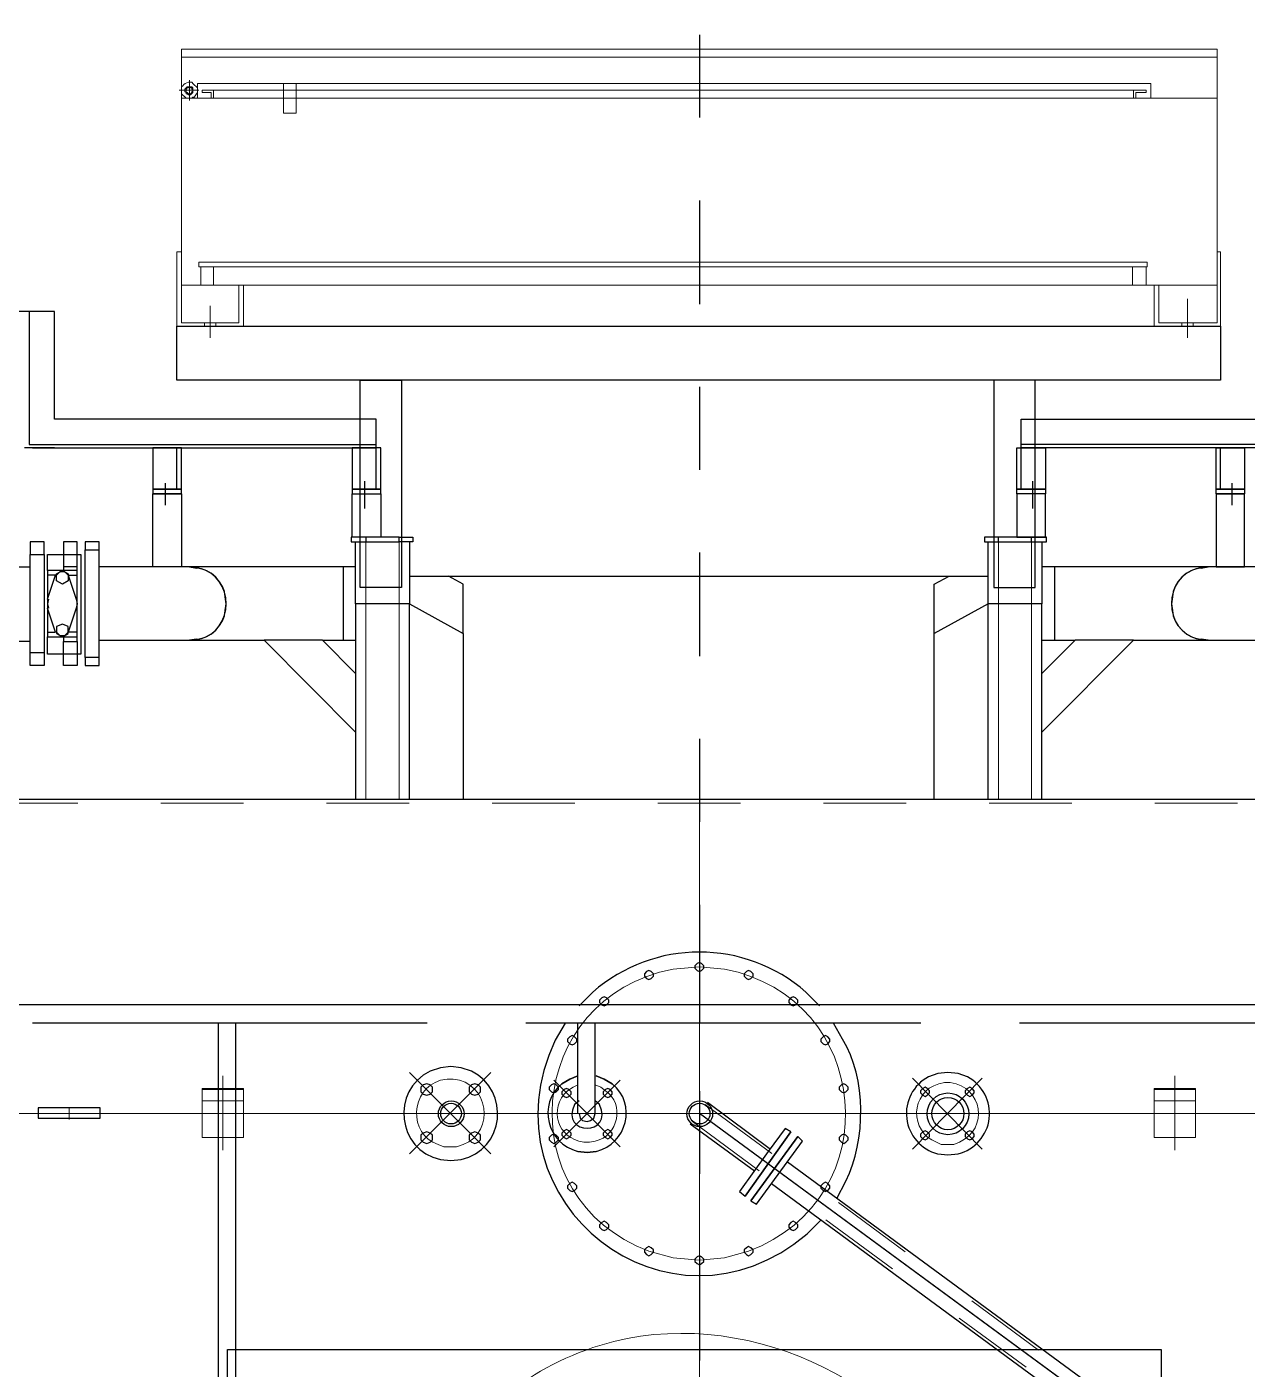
# Model space of a CAD drawing. Header units: metres. Extents: x 528964 to 529320, y 2673702 to 2674119.
# Drawn here: x 529131.604 to 529133.077, y 2673946.979 to 2673948.599 of the extents above; entities that cross this region are included whole.
import ezdxf

# ---------------------------------------------------------------- set-up
doc = ezdxf.new("R2010")
doc.units = ezdxf.units.M
doc.linetypes.add('CENTER', pattern=[2, 1.25, -0.25, 0.25, -0.25])
doc.linetypes.add('PDF_IMPORT', pattern=[1, 0.8, -0.2])
doc.layers.add('300mm Hume Pipe', color=74, linetype='Continuous')
doc.layers.add('IDT', color=7, linetype='Continuous')

# ---------------------------------------------------------------- blocks, each defined once
blk = doc.blocks.new('IDT')
at = {"layer": 'IDT', "color": 8, "linetype": 'CENTER', "ltscale": 0.1}
blk.add_line((15.8275, 7.4232), (15.8275, 16.5476), dxfattribs=at)
at = {"layer": 'IDT', "color": 0, "lineweight": 25}
for p, q in [((15.2701, 9.6603), (15.2701, 14.3091)), ((16.3974, 14.3091), (16.3974, 9.6603)), ((15.7404, 9.4597), (15.2134, 9.847)), ((16.3877, 9.2661), (16.3877, 9.8359)), ((16.4085, 9.2661), (16.4085, 9.8359)), ((15.721, 9.4334), (15.1941, 9.8207)), ((15.2037, 9.8332), (15.8275, 9.3754)), ((16.3974, 9.6603), (15.2701, 9.6603)), ((15.7653, 9.5455), (15.7625, 9.5427)), ((15.7681, 9.5469), (15.7653, 9.5455)), ((15.7708, 9.5455), (15.7681, 9.5469)), ((15.7736, 9.5427), (15.7708, 9.5455)), ((15.8248, 9.5565), (15.822, 9.5538)), ((15.822, 9.5538), (15.822, 9.551)), ((15.822, 9.551), (15.8248, 9.5482)), ((15.8275, 9.5579), (15.8248, 9.5565)), ((15.8248, 9.5482), (15.8275, 9.5469)), ((15.8303, 9.5565), (15.8275, 9.5579)), ((15.8275, 9.5469), (15.8303, 9.5482)), ((15.8331, 9.5538), (15.8303, 9.5565)), ((15.8303, 9.5482), (15.8331, 9.551)), ((15.8331, 9.551), (15.8331, 9.5538)), ((15.8856, 9.5455), (15.8829, 9.5427)), ((15.8884, 9.5469), (15.8856, 9.5455)), ((15.8912, 9.5455), (15.8884, 9.5469)), ((15.8939, 9.5427), (15.8912, 9.5455)), ((15.7625, 9.5427), (15.7625, 9.54)), ((15.7625, 9.54), (15.7653, 9.5372)), ((15.7653, 9.5372), (15.7681, 9.5358)), ((15.7681, 9.5358), (15.7708, 9.5372)), ((15.7708, 9.5372), (15.7736, 9.54)), ((15.7736, 9.54), (15.7736, 9.5427)), ((15.8829, 9.5427), (15.8829, 9.54)), ((15.8829, 9.54), (15.8856, 9.5372)), ((15.8856, 9.5372), (15.8884, 9.5358)), ((15.8884, 9.5358), (15.8912, 9.5372)), ((15.8912, 9.5372), (15.8939, 9.54)), ((15.8939, 9.54), (15.8939, 9.5427)), ((15.6975, 9.5206), (15.6809, 9.504)), ((15.7113, 9.5151), (15.7086, 9.5123)), ((15.7086, 9.5123), (15.7086, 9.5095)), ((15.7141, 9.5164), (15.7113, 9.5151)), ((15.7169, 9.5151), (15.7141, 9.5164)), ((15.7196, 9.5123), (15.7169, 9.5151)), ((15.7196, 9.5095), (15.7196, 9.5123)), ((15.9396, 9.5151), (15.9368, 9.5123)), ((15.9368, 9.5123), (15.9368, 9.5095)), ((15.9423, 9.5164), (15.9396, 9.5151)), ((15.9451, 9.5151), (15.9423, 9.5164)), ((15.9479, 9.5123), (15.9451, 9.5151)), ((15.9479, 9.5095), (15.9479, 9.5123)), ((15.7086, 9.5095), (15.7113, 9.5068)), ((15.7113, 9.5068), (15.7141, 9.5054)), ((15.7141, 9.5054), (15.7169, 9.5068)), ((15.7169, 9.5068), (15.7196, 9.5095)), ((15.9368, 9.5095), (15.9396, 9.5068)), ((15.9396, 9.5068), (15.9423, 9.5054)), ((15.9423, 9.5054), (15.9451, 9.5068)), ((15.9451, 9.5068), (15.9479, 9.5095)), ((15.7584, 9.4846), (15.703, 9.4086)), ((15.7086, 9.403), (15.7653, 9.4805)), ((15.7653, 9.4805), (15.7086, 9.403)), ((15.7653, 9.4805), (15.7584, 9.4846)), ((15.6616, 9.4777), (15.6505, 9.457)), ((15.6726, 9.468), (15.6699, 9.4653)), ((15.6699, 9.4653), (15.6699, 9.4625)), ((15.6699, 9.4625), (15.6726, 9.4597)), ((15.6754, 9.4694), (15.6726, 9.468)), ((15.6782, 9.468), (15.6754, 9.4694)), ((15.6809, 9.4653), (15.6782, 9.468)), ((15.6782, 9.4597), (15.6809, 9.4625)), ((15.6809, 9.4625), (15.6809, 9.4653)), ((15.7722, 9.4749), (15.7169, 9.3975)), ((15.7169, 9.3975), (15.7722, 9.4749)), ((15.7445, 9.421), (15.7791, 9.4694)), ((15.7791, 9.4694), (15.7722, 9.4749)), ((15.9783, 9.468), (15.9755, 9.4653)), ((15.9755, 9.4653), (15.9755, 9.4625)), ((15.9755, 9.4625), (15.9783, 9.4597)), ((15.9811, 9.4694), (15.9783, 9.468)), ((15.9838, 9.468), (15.9811, 9.4694)), ((15.9866, 9.4653), (15.9838, 9.468)), ((15.9838, 9.4597), (15.9866, 9.4625)), ((15.9866, 9.4625), (15.9866, 9.4653)), ((15.6726, 9.4597), (15.6754, 9.4583)), ((15.6754, 9.4583), (15.6782, 9.4597)), ((15.9783, 9.4597), (15.9811, 9.4583)), ((15.9811, 9.4583), (15.9838, 9.4597)), ((15.8386, 9.3878), (15.7611, 9.4445)), ((16.1277, 9.4321), (16.1152, 9.4307)), ((16.1401, 9.4307), (16.1277, 9.4321)), ((15.5274, 9.4251), (15.5149, 9.4238)), ((15.5398, 9.4238), (15.5274, 9.4251)), ((15.7238, 9.3933), (15.7445, 9.421)), ((15.8179, 9.3615), (15.7418, 9.4182)), ((15.952, 9.421), (15.9631, 9.4224)), ((15.9631, 9.4224), (15.952, 9.421)), ((15.9631, 9.4224), (15.9741, 9.421)), ((15.9741, 9.421), (15.9631, 9.4224)), ((15.4983, 9.4058), (15.4956, 9.403)), ((15.4956, 9.403), (15.4956, 9.4003)), ((15.4956, 9.4003), (15.4983, 9.3975)), ((15.5011, 9.4072), (15.4983, 9.4058)), ((15.4983, 9.3975), (15.5011, 9.3961)), ((15.5039, 9.4058), (15.5011, 9.4072)), ((15.5011, 9.3961), (15.5039, 9.3975)), ((15.5066, 9.403), (15.5039, 9.4058)), ((15.5039, 9.3975), (15.5066, 9.4003)), ((15.5066, 9.4003), (15.5066, 9.403)), ((15.5523, 9.4058), (15.5495, 9.403)), ((15.5495, 9.403), (15.5495, 9.4003)), ((15.5495, 9.4003), (15.5523, 9.3975)), ((15.5551, 9.4072), (15.5523, 9.4058)), ((15.5523, 9.3975), (15.5551, 9.3961)), ((15.5578, 9.4058), (15.5551, 9.4072)), ((15.5551, 9.3961), (15.5578, 9.3975)), ((15.5606, 9.403), (15.5578, 9.4058)), ((15.5578, 9.3975), (15.5606, 9.4003)), ((15.5606, 9.4003), (15.5606, 9.403)), ((15.6505, 9.4099), (15.6477, 9.4072)), ((15.6477, 9.4072), (15.6477, 9.4044)), ((15.6477, 9.4044), (15.6505, 9.4016)), ((15.6533, 9.4113), (15.6505, 9.4099)), ((15.6505, 9.4016), (15.6533, 9.4003)), ((15.656, 9.4099), (15.6533, 9.4113)), ((15.6533, 9.4003), (15.656, 9.4016)), ((15.6588, 9.4072), (15.656, 9.4099)), ((15.656, 9.4016), (15.6588, 9.4044)), ((15.6588, 9.4044), (15.6588, 9.4072)), ((15.703, 9.4086), (15.7086, 9.403)), ((15.7169, 9.3975), (15.7238, 9.3933)), ((15.9354, 9.4044), (15.9327, 9.4016)), ((15.9327, 9.4016), (15.9327, 9.3989)), ((15.9327, 9.3989), (15.9354, 9.3961)), ((15.9382, 9.4058), (15.9354, 9.4044)), ((15.941, 9.4044), (15.9382, 9.4058)), ((15.9437, 9.4016), (15.941, 9.4044)), ((15.941, 9.3961), (15.9437, 9.3989)), ((15.9437, 9.3989), (15.9437, 9.4016)), ((15.9852, 9.4044), (15.9824, 9.4016)), ((15.9824, 9.4016), (15.9824, 9.3989)), ((15.9824, 9.3989), (15.9852, 9.3961)), ((15.988, 9.4058), (15.9852, 9.4044)), ((15.9907, 9.4044), (15.988, 9.4058)), ((15.9935, 9.4016), (15.9907, 9.4044)), ((15.9907, 9.3961), (15.9935, 9.3989)), ((15.9935, 9.3989), (15.9935, 9.4016)), ((16.0004, 9.4099), (15.9977, 9.4072)), ((15.9977, 9.4072), (15.9977, 9.4044)), ((15.9977, 9.4044), (16.0004, 9.4016)), ((16.0032, 9.4113), (16.0004, 9.4099)), ((16.0004, 9.4016), (16.0032, 9.4003)), ((16.006, 9.4099), (16.0032, 9.4113)), ((16.0032, 9.4003), (16.006, 9.4016)), ((16.0087, 9.4072), (16.006, 9.4099)), ((16.006, 9.4016), (16.0087, 9.4044)), ((16.0087, 9.4044), (16.0087, 9.4072)), ((16.0945, 9.4099), (16.0917, 9.4072)), ((16.0917, 9.4072), (16.0917, 9.4016)), ((16.0917, 9.4016), (16.0945, 9.3989)), ((16.0986, 9.4113), (16.0945, 9.4099)), ((16.0945, 9.3989), (16.0986, 9.3975)), ((16.1028, 9.4099), (16.0986, 9.4113)), ((16.0986, 9.3975), (16.1028, 9.3989)), ((16.1055, 9.4072), (16.1028, 9.4099)), ((16.1028, 9.3989), (16.1055, 9.4016)), ((16.1055, 9.4016), (16.1055, 9.4072)), ((16.1526, 9.4099), (16.1498, 9.4072)), ((16.1498, 9.4072), (16.1498, 9.4016)), ((16.1498, 9.4016), (16.1526, 9.3989)), ((16.1567, 9.4113), (16.1526, 9.4099)), ((16.1526, 9.3989), (16.1567, 9.3975)), ((16.1609, 9.4099), (16.1567, 9.4113)), ((16.1567, 9.3975), (16.1609, 9.3989)), ((16.1636, 9.4072), (16.1609, 9.4099)), ((16.1609, 9.3989), (16.1636, 9.4016)), ((16.1636, 9.4016), (16.1636, 9.4072)), ((15.9354, 9.3961), (15.9382, 9.3947)), ((15.9382, 9.3947), (15.941, 9.3961)), ((15.9589, 9.3837), (15.9548, 9.3809)), ((15.9631, 9.385), (15.9589, 9.3837)), ((15.9686, 9.3837), (15.9631, 9.385)), ((15.9714, 9.3809), (15.9686, 9.3837)), ((15.9852, 9.3961), (15.988, 9.3947)), ((15.988, 9.3947), (15.9907, 9.3961)), ((15.9548, 9.3809), (15.9534, 9.3754)), ((15.9534, 9.3754), (15.9534, 9.2661)), ((15.9728, 9.3754), (15.9714, 9.3809)), ((15.9741, 9.3754), (15.9741, 9.2661)), ((16.6256, 9.3809), (16.5509, 9.3809)), ((16.5509, 9.3809), (16.5509, 9.3684)), ((16.5509, 9.3684), (16.6256, 9.3684)), ((16.6256, 9.3684), (16.6256, 9.3809)), ((15.4983, 9.3532), (15.4956, 9.3505)), ((15.4956, 9.3505), (15.4956, 9.3477)), ((15.5011, 9.3546), (15.4983, 9.3532)), ((15.5039, 9.3532), (15.5011, 9.3546)), ((15.5066, 9.3505), (15.5039, 9.3532)), ((15.5066, 9.3477), (15.5066, 9.3505)), ((15.5523, 9.3532), (15.5495, 9.3505)), ((15.5495, 9.3505), (15.5495, 9.3477)), ((15.5551, 9.3546), (15.5523, 9.3532)), ((15.5578, 9.3532), (15.5551, 9.3546)), ((15.5606, 9.3505), (15.5578, 9.3532)), ((15.5606, 9.3477), (15.5606, 9.3505)), ((15.6505, 9.3491), (15.6477, 9.3463)), ((15.6533, 9.3505), (15.6505, 9.3491)), ((15.656, 9.3491), (15.6533, 9.3505)), ((15.6588, 9.3463), (15.656, 9.3491)), ((15.9354, 9.3546), (15.9327, 9.3518)), ((15.9327, 9.3518), (15.9327, 9.3491)), ((15.9327, 9.3491), (15.9354, 9.3463)), ((15.9382, 9.356), (15.9354, 9.3546)), ((15.941, 9.3546), (15.9382, 9.356)), ((15.9437, 9.3518), (15.941, 9.3546)), ((15.941, 9.3463), (15.9437, 9.3491)), ((15.9437, 9.3491), (15.9437, 9.3518)), ((15.9479, 9.3643), (15.9534, 9.3601)), ((15.9728, 9.3601), (15.9783, 9.3643)), ((15.9852, 9.3546), (15.9824, 9.3518)), ((15.9824, 9.3518), (15.9824, 9.3491)), ((15.9824, 9.3491), (15.9852, 9.3463)), ((15.988, 9.356), (15.9852, 9.3546)), ((15.9907, 9.3546), (15.988, 9.356)), ((15.9935, 9.3518), (15.9907, 9.3546)), ((15.9907, 9.3463), (15.9935, 9.3491)), ((15.9935, 9.3491), (15.9935, 9.3518)), ((16.0004, 9.3491), (15.9977, 9.3463)), ((16.0032, 9.3505), (16.0004, 9.3491)), ((16.006, 9.3491), (16.0032, 9.3505)), ((16.0087, 9.3463), (16.006, 9.3491)), ((16.0945, 9.3518), (16.0917, 9.3491)), ((16.0917, 9.3491), (16.0917, 9.3435)), ((16.0986, 9.3532), (16.0945, 9.3518)), ((16.1028, 9.3518), (16.0986, 9.3532)), ((16.1055, 9.3491), (16.1028, 9.3518)), ((16.1055, 9.3435), (16.1055, 9.3491)), ((16.1526, 9.3518), (16.1498, 9.3491)), ((16.1498, 9.3491), (16.1498, 9.3435)), ((16.1567, 9.3532), (16.1526, 9.3518)), ((16.1609, 9.3518), (16.1567, 9.3532)), ((16.1636, 9.3491), (16.1609, 9.3518)), ((16.1636, 9.3435), (16.1636, 9.3491)), ((15.4956, 9.3477), (15.4983, 9.3449)), ((15.4983, 9.3449), (15.5011, 9.3435)), ((15.5011, 9.3435), (15.5039, 9.3449)), ((15.5039, 9.3449), (15.5066, 9.3477)), ((15.5495, 9.3477), (15.5523, 9.3449)), ((15.5523, 9.3449), (15.5551, 9.3435)), ((15.5551, 9.3435), (15.5578, 9.3449)), ((15.5578, 9.3449), (15.5606, 9.3477)), ((15.6477, 9.3463), (15.6477, 9.3435)), ((15.6477, 9.3435), (15.6505, 9.3408)), ((15.6505, 9.3408), (15.6533, 9.3394)), ((15.6533, 9.3394), (15.656, 9.3408)), ((15.656, 9.3408), (15.6588, 9.3435)), ((15.6588, 9.3435), (15.6588, 9.3463)), ((15.9423, 9.3339), (15.9327, 9.3394)), ((15.9327, 9.3394), (15.9423, 9.3339)), ((15.9354, 9.3463), (15.9382, 9.3449)), ((15.9382, 9.3449), (15.941, 9.3463)), ((15.952, 9.3297), (15.9423, 9.3339)), ((15.9423, 9.3339), (15.952, 9.3297)), ((15.9838, 9.3339), (15.9741, 9.3297)), ((15.9741, 9.3297), (15.9838, 9.3339)), ((15.9935, 9.3394), (15.9838, 9.3339)), ((15.9838, 9.3339), (15.9935, 9.3394)), ((15.9852, 9.3463), (15.988, 9.3449)), ((15.988, 9.3449), (15.9907, 9.3463)), ((15.9977, 9.3463), (15.9977, 9.3435)), ((15.9977, 9.3435), (16.0004, 9.3408)), ((16.0004, 9.3408), (16.0032, 9.3394)), ((16.0032, 9.3394), (16.006, 9.3408)), ((16.006, 9.3408), (16.0087, 9.3435)), ((16.0087, 9.3435), (16.0087, 9.3463)), ((16.0917, 9.3435), (16.0945, 9.3408)), ((16.0945, 9.3408), (16.0986, 9.3394)), ((16.0986, 9.3394), (16.1028, 9.3408)), ((16.1028, 9.3408), (16.1055, 9.3435)), ((16.1498, 9.3435), (16.1526, 9.3408)), ((16.1526, 9.3408), (16.1567, 9.3394)), ((16.1567, 9.3394), (16.1609, 9.3408)), ((16.1609, 9.3408), (16.1636, 9.3435)), ((15.5039, 9.3311), (15.5149, 9.3269)), ((15.5149, 9.3269), (15.5274, 9.3256)), ((15.5274, 9.3256), (15.5398, 9.3269)), ((15.5398, 9.3269), (15.5509, 9.3311)), ((16.1028, 9.3242), (16.1152, 9.32)), ((16.1152, 9.32), (16.1277, 9.3186)), ((16.1277, 9.3186), (16.1401, 9.32)), ((16.1401, 9.32), (16.1526, 9.3242)), ((15.6546, 9.2855), (15.6657, 9.2661)), ((15.6726, 9.291), (15.6699, 9.2882)), ((15.6699, 9.2882), (15.6699, 9.2855)), ((15.6699, 9.2855), (15.6726, 9.2827)), ((15.6754, 9.2924), (15.6726, 9.291)), ((15.6782, 9.291), (15.6754, 9.2924)), ((15.6809, 9.2882), (15.6782, 9.291)), ((15.6782, 9.2827), (15.6809, 9.2855)), ((15.6809, 9.2855), (15.6809, 9.2882)), ((15.9783, 9.291), (15.9755, 9.2882)), ((15.9755, 9.2882), (15.9755, 9.2855)), ((15.9755, 9.2855), (15.9783, 9.2827)), ((15.9811, 9.2924), (15.9783, 9.291)), ((15.9838, 9.291), (15.9811, 9.2924)), ((15.9866, 9.2882), (15.9838, 9.291)), ((15.9838, 9.2827), (15.9866, 9.2855)), ((15.9866, 9.2855), (15.9866, 9.2882)), ((15.9894, 9.2661), (16.0018, 9.2868)), ((15.6726, 9.2827), (15.6754, 9.2813)), ((15.6754, 9.2813), (15.6782, 9.2827)), ((15.9783, 9.2827), (15.9811, 9.2813)), ((15.9811, 9.2813), (15.9838, 9.2827)), ((15.8275, 9.244), (15.8275, 9.2661)), ((14.9644, 9.244), (16.692, 9.244)), ((15.6823, 9.2453), (15.6989, 9.2287)), ((15.7113, 9.244), (15.7086, 9.2412)), ((15.7086, 9.2412), (15.7086, 9.2384)), ((15.7086, 9.2384), (15.7113, 9.2357)), ((15.7141, 9.2453), (15.7113, 9.244)), ((15.7113, 9.2357), (15.7141, 9.2343)), ((15.7169, 9.244), (15.7141, 9.2453)), ((15.7141, 9.2343), (15.7169, 9.2357)), ((15.7196, 9.2412), (15.7169, 9.244)), ((15.7169, 9.2357), (15.7196, 9.2384)), ((15.7196, 9.2384), (15.7196, 9.2412)), ((15.9396, 9.244), (15.9368, 9.2412)), ((15.9368, 9.2412), (15.9368, 9.2384)), ((15.9368, 9.2384), (15.9396, 9.2357)), ((15.9423, 9.2453), (15.9396, 9.244)), ((15.9396, 9.2357), (15.9423, 9.2343)), ((15.9451, 9.244), (15.9423, 9.2453)), ((15.9423, 9.2343), (15.9451, 9.2357)), ((15.9479, 9.2412), (15.9451, 9.244)), ((15.9451, 9.2357), (15.9479, 9.2384)), ((15.9479, 9.2384), (15.9479, 9.2412)), ((15.9562, 9.2287), (15.9728, 9.2453)), ((15.7653, 9.2121), (15.7625, 9.2094)), ((15.7625, 9.2094), (15.7625, 9.2066)), ((15.7625, 9.2066), (15.7653, 9.2038)), ((15.7681, 9.2135), (15.7653, 9.2121)), ((15.7653, 9.2038), (15.7681, 9.2025)), ((15.7708, 9.2121), (15.7681, 9.2135)), ((15.7681, 9.2025), (15.7708, 9.2038)), ((15.7736, 9.2094), (15.7708, 9.2121)), ((15.7708, 9.2038), (15.7736, 9.2066)), ((15.7736, 9.2066), (15.7736, 9.2094)), ((15.8275, 9.2038), (15.8248, 9.2025)), ((15.8303, 9.2025), (15.8275, 9.2038)), ((15.8856, 9.2121), (15.8829, 9.2094)), ((15.8829, 9.2094), (15.8829, 9.2066)), ((15.8829, 9.2066), (15.8856, 9.2038)), ((15.8884, 9.2135), (15.8856, 9.2121)), ((15.8856, 9.2038), (15.8884, 9.2025)), ((15.8912, 9.2121), (15.8884, 9.2135)), ((15.8884, 9.2025), (15.8912, 9.2038)), ((15.8939, 9.2094), (15.8912, 9.2121)), ((15.8912, 9.2038), (15.8939, 9.2066)), ((15.8939, 9.2066), (15.8939, 9.2094)), ((15.8248, 9.2025), (15.822, 9.1997)), ((15.822, 9.1997), (15.822, 9.1969)), ((15.822, 9.1969), (15.8248, 9.1942)), ((15.8248, 9.1942), (15.8275, 9.1928)), ((15.8275, 9.1928), (15.8303, 9.1942)), ((15.8331, 9.1997), (15.8303, 9.2025)), ((15.8303, 9.1942), (15.8331, 9.1969)), ((15.8331, 9.1969), (15.8331, 9.1997)), ((14.7777, 8.9964), (16.8787, 8.9964)), ((15.414, 8.9964), (15.414, 8.7599)), ((15.479, 8.9964), (15.479, 8.7599)), ((15.544, 8.9964), (15.544, 8.7958)), ((16.1125, 8.7958), (16.1125, 8.9964)), ((16.1775, 8.9964), (16.1775, 8.7599)), ((16.2425, 8.7599), (16.2425, 8.9964)), ((15.414, 8.9148), (15.3033, 8.8041)), ((16.3531, 8.8041), (16.2425, 8.9148)), ((15.3739, 8.8041), (15.414, 8.8442)), ((16.2425, 8.8442), (16.2826, 8.8041)), ((16.5689, 8.8345), (16.5523, 8.8345)), ((16.5523, 8.8345), (16.5523, 8.8249)), ((16.5689, 8.8249), (16.5689, 8.8345)), ((16.5786, 8.8207), (16.5786, 8.8345)), ((16.5786, 8.8345), (16.5952, 8.8345)), ((16.5952, 8.8345), (16.5952, 8.8207)), ((16.6187, 8.8193), (16.6187, 8.8345)), ((16.6187, 8.8345), (16.6353, 8.8345)), ((16.6353, 8.8345), (16.6353, 8.8193)), ((16.5523, 8.8249), (16.5689, 8.8249)), ((16.5523, 8.8249), (16.5523, 8.6948)), ((16.5689, 8.8249), (16.5689, 8.6948)), ((16.5744, 8.7004), (16.5744, 8.8207)), ((16.5744, 8.8207), (16.5786, 8.8207)), ((16.5786, 8.8207), (16.5952, 8.8207)), ((16.5786, 8.8055), (16.5786, 8.8207)), ((16.5952, 8.8207), (16.5952, 8.8055)), ((16.5952, 8.8207), (16.6145, 8.8207)), ((16.6145, 8.8207), (16.6145, 8.8)), ((16.6187, 8.7004), (16.6187, 8.8193)), ((16.6187, 8.8193), (16.6353, 8.8193)), ((16.6353, 8.8193), (16.6353, 8.7004)), ((15.2134, 8.8041), (15.1041, 8.8041)), ((15.3033, 8.8041), (15.2134, 8.8041)), ((15.2245, 8.8027), (15.2134, 8.8041)), ((15.2134, 8.8041), (15.2217, 8.8027)), ((15.3033, 8.8041), (15.3739, 8.8041)), ((15.3988, 8.8041), (15.3739, 8.8041)), ((15.414, 8.8041), (15.3988, 8.8041)), ((15.3988, 8.7156), (15.3988, 8.8041)), ((16.2826, 8.8041), (16.2425, 8.8041)), ((16.2577, 8.7156), (16.2577, 8.8041)), ((16.2826, 8.8041), (16.3531, 8.8041)), ((16.443, 8.8041), (16.3531, 8.8041)), ((16.443, 8.8041), (16.432, 8.8027)), ((16.4347, 8.8027), (16.443, 8.8041)), ((16.5523, 8.8041), (16.443, 8.8041)), ((16.5952, 8.8055), (16.5786, 8.8055)), ((16.5786, 8.8055), (16.5786, 8.8)), ((16.6145, 8.8), (16.5786, 8.8)), ((16.5786, 8.8), (16.5786, 8.7944)), ((16.5966, 8.8), (16.5896, 8.7958)), ((16.5896, 8.7944), (16.5938, 8.7986)), ((16.5938, 8.7986), (16.5993, 8.7986)), ((16.5952, 8.8), (16.5952, 8.8055)), ((16.6035, 8.7958), (16.5966, 8.8)), ((16.5993, 8.7986), (16.6035, 8.7944)), ((16.6145, 8.7944), (16.6145, 8.8)), ((16.6353, 8.8055), (17.2162, 8.8055)), ((15.479, 8.7599), (15.544, 8.7958)), ((15.544, 8.7958), (15.544, 8.7363)), ((16.1775, 8.7599), (16.1125, 8.7958)), ((16.1125, 8.7958), (16.1125, 8.7363)), ((16.5786, 8.7944), (16.5786, 8.7599)), ((16.5786, 8.7944), (16.5896, 8.7944)), ((16.58, 8.7654), (16.5896, 8.7944)), ((16.5896, 8.7958), (16.5896, 8.7875)), ((16.5896, 8.7875), (16.5966, 8.7848)), ((16.5966, 8.7848), (16.6035, 8.7875)), ((16.6035, 8.7875), (16.6035, 8.7958)), ((16.6145, 8.7944), (16.6049, 8.7944)), ((16.6049, 8.7944), (16.6145, 8.7654)), ((16.6145, 8.7599), (16.6145, 8.7944)), ((15.2577, 8.7599), (15.2563, 8.7682)), ((16.4002, 8.7682), (16.3988, 8.7599)), ((16.5786, 8.7599), (16.58, 8.7654)), ((16.6145, 8.7599), (16.6132, 8.7654)), ((15.2563, 8.7516), (15.2577, 8.7599)), ((15.414, 8.6852), (15.414, 8.7599)), ((15.414, 8.7599), (15.4264, 8.7599)), ((15.4264, 8.7599), (15.4665, 8.7599)), ((15.4665, 8.7599), (15.479, 8.7599)), ((15.479, 8.7599), (15.479, 8.6852)), ((16.1775, 8.6852), (16.1775, 8.7599)), ((16.1775, 8.7599), (16.1899, 8.7599)), ((16.1899, 8.7599), (16.23, 8.7599)), ((16.23, 8.7599), (16.2425, 8.7599)), ((16.2425, 8.7599), (16.2425, 8.6852)), ((16.3988, 8.7599), (16.4002, 8.7516)), ((16.5786, 8.7599), (16.5786, 8.7253)), ((16.58, 8.7543), (16.5786, 8.7599)), ((16.5896, 8.7253), (16.58, 8.7543)), ((16.6145, 8.7543), (16.6049, 8.7253)), ((16.6132, 8.7543), (16.6145, 8.7599)), ((16.6145, 8.7253), (16.6145, 8.7599)), ((15.4721, 8.7405), (15.4223, 8.7405)), ((15.4223, 8.7405), (15.4223, 8.4901)), ((15.4721, 8.4901), (15.4721, 8.7405)), ((15.544, 8.7363), (15.526, 8.7267)), ((16.1125, 8.7363), (16.1304, 8.7267)), ((16.1872, 8.7405), (16.2369, 8.7405)), ((16.1872, 8.4901), (16.1872, 8.7405)), ((16.2369, 8.7405), (16.2369, 8.4901)), ((16.5896, 8.7322), (16.5966, 8.7363)), ((16.5966, 8.7363), (16.6035, 8.7322)), ((15.2217, 8.717), (15.2134, 8.7156)), ((15.2134, 8.7156), (15.2245, 8.717)), ((16.1775, 8.7267), (15.479, 8.7267)), ((16.432, 8.717), (16.443, 8.7156)), ((16.443, 8.7156), (16.4347, 8.717)), ((16.5786, 8.7253), (16.5786, 8.7197)), ((16.5896, 8.7253), (16.5786, 8.7253)), ((16.5786, 8.7197), (16.6145, 8.7197)), ((16.5786, 8.7197), (16.5786, 8.7156)), ((16.5896, 8.7239), (16.5896, 8.7322)), ((16.5938, 8.7211), (16.5896, 8.7253)), ((16.5966, 8.7197), (16.5896, 8.7239)), ((16.5993, 8.7211), (16.5938, 8.7211)), ((16.5952, 8.7156), (16.5952, 8.7197)), ((16.6035, 8.7239), (16.5966, 8.7197)), ((16.6035, 8.7253), (16.5993, 8.7211)), ((16.6035, 8.7322), (16.6035, 8.7239)), ((16.6049, 8.7253), (16.6145, 8.7253)), ((16.6145, 8.7197), (16.6145, 8.7253)), ((16.6145, 8.7197), (16.6145, 8.7004)), ((15.1041, 8.7156), (15.2134, 8.7156)), ((15.2037, 8.7156), (15.1692, 8.7156)), ((15.1692, 8.7156), (15.1692, 8.6271)), ((15.2037, 8.6271), (15.2037, 8.7156)), ((15.2134, 8.7156), (15.3988, 8.7156)), ((15.3988, 8.7156), (15.414, 8.7156)), ((16.2425, 8.7156), (16.2577, 8.7156)), ((16.2577, 8.7156), (16.443, 8.7156)), ((16.443, 8.7156), (16.5523, 8.7156)), ((16.4527, 8.6271), (16.4527, 8.7156)), ((16.4527, 8.7156), (16.4873, 8.7156)), ((16.4873, 8.7156), (16.4873, 8.6271)), ((16.5786, 8.7156), (16.5786, 8.7004)), ((16.5786, 8.7156), (16.5952, 8.7156)), ((16.5952, 8.7004), (16.5952, 8.7156)), ((17.2162, 8.7156), (16.6353, 8.7156)), ((15.4264, 8.6852), (15.4084, 8.6852)), ((15.4084, 8.6852), (15.4084, 8.6796)), ((15.4665, 8.6852), (15.4264, 8.6852)), ((15.4264, 8.6852), (15.4264, 8.6796)), ((15.4665, 8.6852), (15.4665, 8.6796)), ((15.4831, 8.6852), (15.4665, 8.6852)), ((15.4831, 8.6796), (15.4831, 8.6852)), ((16.1733, 8.6796), (16.1733, 8.6852)), ((16.1733, 8.6852), (16.1899, 8.6852)), ((16.23, 8.6852), (16.1899, 8.6852)), ((16.1899, 8.6852), (16.1899, 8.6796)), ((16.23, 8.6796), (16.23, 8.6852)), ((16.248, 8.6852), (16.23, 8.6852)), ((16.248, 8.6796), (16.248, 8.6852)), ((16.5689, 8.6948), (16.5523, 8.6948)), ((16.5523, 8.6948), (16.5523, 8.6852)), ((16.5523, 8.6852), (16.5689, 8.6852)), ((16.5689, 8.6852), (16.5689, 8.6948)), ((16.5786, 8.7004), (16.5744, 8.7004)), ((16.5786, 8.7004), (16.5786, 8.6852)), ((16.5952, 8.7004), (16.5786, 8.7004)), ((16.5786, 8.6852), (16.5952, 8.6852)), ((16.5952, 8.6852), (16.5952, 8.7004)), ((16.6145, 8.7004), (16.5952, 8.7004)), ((16.6353, 8.7004), (16.6187, 8.7004)), ((16.6187, 8.7004), (16.6187, 8.6852)), ((16.6187, 8.6852), (16.6353, 8.6852)), ((16.6353, 8.6852), (16.6353, 8.7004)), ((15.4084, 8.6796), (15.4264, 8.6796)), ((15.4444, 8.6796), (15.4098, 8.6796)), ((15.4098, 8.6796), (15.4098, 8.6271)), ((15.4264, 8.6796), (15.4665, 8.6796)), ((15.4444, 8.6271), (15.4444, 8.6796)), ((15.4665, 8.6796), (15.4831, 8.6796)), ((16.1899, 8.6796), (16.1733, 8.6796)), ((16.1899, 8.6796), (16.23, 8.6796)), ((16.212, 8.6271), (16.212, 8.6796)), ((16.212, 8.6796), (16.2466, 8.6796)), ((16.23, 8.6796), (16.248, 8.6796)), ((16.2466, 8.6796), (16.2466, 8.6271)), ((15.1844, 8.6409), (15.1844, 8.6146)), ((15.425, 8.6451), (15.425, 8.6119)), ((16.2314, 8.6451), (16.2314, 8.6119)), ((16.4721, 8.6409), (16.4721, 8.6146)), ((15.1692, 8.6271), (15.2037, 8.6271)), ((15.1692, 8.6215), (15.1692, 8.6271)), ((15.2037, 8.6271), (15.1692, 8.6271)), ((15.1692, 8.6271), (15.2037, 8.6271)), ((15.1692, 8.6215), (15.2037, 8.6215)), ((15.1692, 8.5717), (15.1692, 8.6215)), ((15.2037, 8.6215), (15.1692, 8.6215)), ((15.1982, 8.6215), (15.1982, 8.5717)), ((15.2037, 8.6271), (15.2037, 8.6215)), ((15.2037, 8.6215), (15.2037, 8.5717)), ((15.4098, 8.6271), (15.4444, 8.6271)), ((15.4098, 8.6215), (15.4098, 8.6271)), ((15.4098, 8.6271), (15.4444, 8.6271)), ((15.4098, 8.6215), (15.4444, 8.6215)), ((15.4098, 8.5717), (15.4098, 8.6215)), ((15.4444, 8.6215), (15.4098, 8.6215)), ((15.4389, 8.6215), (15.4389, 8.5717)), ((15.4444, 8.6271), (15.4444, 8.6215)), ((15.4444, 8.6215), (15.4444, 8.5717)), ((16.2466, 8.6271), (16.212, 8.6271)), ((16.212, 8.6271), (16.212, 8.6215)), ((16.2466, 8.6271), (16.212, 8.6271)), ((16.2466, 8.6215), (16.212, 8.6215)), ((16.212, 8.6215), (16.212, 8.5717)), ((16.212, 8.6215), (16.2466, 8.6215)), ((16.2176, 8.6215), (16.2176, 8.5717)), ((16.2466, 8.6215), (16.2466, 8.6271)), ((16.2466, 8.5717), (16.2466, 8.6215)), ((16.4873, 8.6271), (16.4527, 8.6271)), ((16.4527, 8.6271), (16.4527, 8.6215)), ((16.4527, 8.6271), (16.4873, 8.6271)), ((16.4873, 8.6271), (16.4527, 8.6271)), ((16.4873, 8.6215), (16.4527, 8.6215)), ((16.4527, 8.6215), (16.4527, 8.5717)), ((16.4527, 8.6215), (16.4873, 8.6215)), ((16.4582, 8.6215), (16.4582, 8.5717)), ((16.4873, 8.6215), (16.4873, 8.6271)), ((16.4873, 8.5717), (16.4873, 8.6215)), ((15.0239, 8.5717), (15.4389, 8.5717)), ((15.2037, 8.5717), (15.1692, 8.5717)), ((15.4444, 8.5717), (15.4098, 8.5717)), ((15.4389, 8.5717), (15.4389, 8.5372)), ((16.212, 8.5717), (16.2466, 8.5717)), ((16.4527, 8.5717), (16.4873, 8.5717)), ((16.6062, 8.5717), (16.6422, 8.5717)), ((15.0198, 8.5676), (15.4389, 8.5676)), ((16.6367, 8.5676), (16.2176, 8.5676)), ((16.6367, 8.4072), (16.6367, 8.5676)), ((15.4389, 8.5372), (15.0502, 8.5372)), ((15.1982, 8.4901), (16.4582, 8.4901)), ((15.1982, 8.4251), (15.1982, 8.4901)), ((15.4223, 8.4901), (15.4721, 8.4901)), ((16.2369, 8.4901), (16.1872, 8.4901)), ((16.4582, 8.4901), (16.4582, 8.4251)), ((16.4582, 8.4251), (15.1982, 8.4251))]:
    blk.add_line(p, q, dxfattribs=at)
at = {"layer": 'IDT', "color": 0, "linetype": 'PDF_IMPORT', "lineweight": 9, "ltscale": 0.0125}
for p, q in [((15.8358, 9.385), (15.212, 9.8442)), ((15.8206, 9.3643), (15.1968, 9.8235))]:
    blk.add_line(p, q, dxfattribs=at)
at = {"layer": 'IDT', "color": 0, "lineweight": 9}
for p, q in [((15.8275, 9.3754), (15.2037, 9.8332)), ((15.7681, 9.5413), (15.7971, 9.5496)), ((15.7971, 9.5496), (15.8275, 9.5524)), ((15.8275, 9.5524), (15.8593, 9.5496)), ((15.8593, 9.5496), (15.8884, 9.5413)), ((15.2535, 9.4196), (15.2535, 9.3297)), ((16.4029, 9.4196), (16.4029, 9.3297)), ((15.8275, 9.1983), (15.7971, 9.2011)), ((15.8593, 9.2011), (15.8275, 9.1983)), ((15.2314, 8.421), (15.2314, 8.4251)), ((15.2383, 8.3919), (15.2383, 8.439)), ((15.2452, 8.421), (15.2452, 8.4251)), ((16.4112, 8.421), (16.4112, 8.4251)), ((16.4181, 8.4002), (16.4181, 8.439)), ((16.4251, 8.421), (16.4251, 8.4251)), ((15.2881, 8.3532), (15.2881, 8.3753)), ((15.3047, 8.3532), (15.3047, 8.3753)), ((16.414, 8.3532), (16.414, 8.3753)), ((16.4292, 8.3532), (16.4292, 8.3753)), ((15.2867, 8.3477), (15.2867, 8.3532)), ((15.2867, 8.3532), (16.432, 8.3532)), ((16.432, 8.3477), (15.2867, 8.3477)), ((16.432, 8.3532), (16.432, 8.3477)), ((16.3144, 8.1319), (16.3144, 8.1679)), ((16.3144, 8.1679), (16.3296, 8.1679)), ((16.3296, 8.1679), (16.3296, 8.1319)), ((16.4527, 8.1499), (15.2023, 8.1499)), ((15.2826, 8.1499), (15.2826, 8.1319)), ((15.3006, 8.1499), (15.3006, 8.143)), ((15.3033, 8.1402), (15.3033, 8.1499)), ((16.414, 8.1402), (16.414, 8.1499)), ((16.4168, 8.143), (16.4168, 8.1499)), ((16.4334, 8.1499), (16.4527, 8.1499)), ((16.4334, 8.1319), (16.4334, 8.1499)), ((16.4334, 8.1499), (16.4334, 8.1319)), ((16.4403, 8.1499), (16.4389, 8.1485)), ((16.4472, 8.1499), (16.4403, 8.1499)), ((16.443, 8.1278), (16.443, 8.1527)), ((16.4527, 8.1444), (16.4472, 8.1499)), ((15.2826, 8.1319), (15.2826, 8.1471)), ((15.3006, 8.143), (15.2881, 8.143)), ((15.2881, 8.143), (15.2881, 8.1402)), ((15.2881, 8.1402), (16.4278, 8.1402)), ((16.4278, 8.143), (16.4168, 8.143)), ((16.4278, 8.1402), (16.4278, 8.143)), ((16.432, 8.1402), (16.4555, 8.1402)), ((16.4347, 8.1444), (16.4334, 8.143)), ((16.4334, 8.143), (16.4334, 8.1374)), ((16.4361, 8.1471), (16.4347, 8.1444)), ((16.4375, 8.1485), (16.4361, 8.1471)), ((16.4389, 8.1485), (16.4375, 8.1485)), ((16.4417, 8.1457), (16.4389, 8.143)), ((16.4389, 8.143), (16.4389, 8.1374)), ((16.4403, 8.1416), (16.4389, 8.1416)), ((16.4389, 8.1416), (16.4389, 8.1388)), ((16.4389, 8.1388), (16.4403, 8.1388)), ((16.4389, 8.1374), (16.4403, 8.1361)), ((16.4417, 8.1444), (16.4403, 8.143)), ((16.4403, 8.143), (16.4403, 8.1416)), ((16.4403, 8.1388), (16.4403, 8.1374)), ((16.4403, 8.1374), (16.4417, 8.1374)), ((16.4403, 8.1361), (16.4458, 8.1361)), ((16.4444, 8.1457), (16.4417, 8.1457)), ((16.4444, 8.1444), (16.4417, 8.1444)), ((16.4417, 8.1374), (16.4417, 8.1361)), ((16.4417, 8.1361), (16.4444, 8.1361)), ((16.4458, 8.1444), (16.4444, 8.1457)), ((16.4458, 8.143), (16.4444, 8.1444)), ((16.4444, 8.1361), (16.4444, 8.1374)), ((16.4444, 8.1374), (16.4458, 8.1374)), ((16.4472, 8.1444), (16.4458, 8.1444)), ((16.4472, 8.143), (16.4458, 8.143)), ((16.4458, 8.1374), (16.4472, 8.1388)), ((16.4458, 8.1361), (16.4486, 8.1388)), ((16.4472, 8.143), (16.4472, 8.1444)), ((16.4472, 8.1402), (16.4472, 8.143)), ((16.4486, 8.1416), (16.4472, 8.143)), ((16.4472, 8.1388), (16.4472, 8.1402)), ((16.4486, 8.1402), (16.4486, 8.1416)), ((16.4486, 8.1388), (16.4486, 8.1402)), ((16.4513, 8.1347), (16.4527, 8.1361)), ((16.4527, 8.1402), (16.4527, 8.1444)), ((16.4527, 8.1361), (16.4527, 8.1402)), ((16.4334, 8.1319), (15.2826, 8.1319)), ((16.4403, 8.1305), (16.4444, 8.1305))]:
    blk.add_line(p, q, dxfattribs=at)
at = {"layer": 'IDT', "color": 0, "lineweight": 13}
for p, q in [((15.8275, 8.948), (15.8275, 9.8014)), ((15.4859, 9.3325), (15.5703, 9.4182)), ((15.5703, 9.3325), (15.4859, 9.4182)), ((15.923, 9.3352), (16.0032, 9.4155)), ((16.0032, 9.3352), (15.923, 9.4155)), ((16.0793, 9.3256), (16.1775, 9.4238)), ((16.1775, 9.3256), (16.0793, 9.4238)), ((16.1125, 9.4127), (16.1208, 9.4155)), ((16.1208, 9.4155), (16.1277, 9.4155)), ((16.1277, 9.4155), (16.136, 9.4155)), ((16.136, 9.4155), (16.1429, 9.4127)), ((15.5136, 9.4099), (15.5205, 9.4127)), ((15.5205, 9.4127), (15.5274, 9.4127)), ((15.5274, 9.4127), (15.5357, 9.4127)), ((15.5357, 9.4127), (15.5412, 9.4099)), ((15.9534, 9.4086), (15.9603, 9.4099)), ((15.9603, 9.4099), (15.9672, 9.4099)), ((16.5883, 9.3684), (16.5883, 9.3823)), ((16.9714, 9.3754), (14.6851, 9.3754)), ((16.6311, 9.3754), (16.5468, 9.3754)), ((15.5315, 9.338), (15.5246, 9.338)), ((15.5385, 9.3394), (15.5315, 9.338)), ((15.9465, 9.3435), (15.941, 9.3477)), ((15.9534, 9.3408), (15.9465, 9.3435)), ((15.9797, 9.3435), (15.9741, 9.3408)), ((15.9866, 9.3477), (15.9797, 9.3435)), ((16.1318, 9.3339), (16.1249, 9.3339)), ((16.1401, 9.3352), (16.1318, 9.3339)), ((15.4264, 8.9964), (15.4264, 8.7599)), ((15.4665, 8.9964), (15.4665, 8.7599)), ((16.1899, 8.9964), (16.1899, 8.7599)), ((16.23, 8.9964), (16.23, 8.7599)), ((15.4264, 8.7599), (15.4264, 8.6852)), ((15.4665, 8.7599), (15.4665, 8.6852)), ((16.1899, 8.7599), (16.1899, 8.6852)), ((16.23, 8.7599), (16.23, 8.6852))]:
    blk.add_line(p, q, dxfattribs=at)
at = {"layer": 'IDT', "color": 0, "lineweight": 15}
for p, q in [((15.2784, 9.4044), (15.2286, 9.4044)), ((15.2286, 9.4044), (15.2286, 9.3449)), ((15.2784, 9.3449), (15.2784, 9.4044)), ((16.378, 9.3449), (16.378, 9.4044)), ((16.378, 9.4044), (16.4278, 9.4044)), ((16.4278, 9.4044), (16.4278, 9.3449)), ((15.2286, 9.3601), (15.2784, 9.3601)), ((16.4278, 9.3601), (16.378, 9.3601)), ((15.2286, 9.3463), (15.2784, 9.3463)), ((15.2286, 9.3449), (15.2784, 9.3449)), ((16.4278, 9.3463), (16.378, 9.3463)), ((16.4278, 9.3449), (16.378, 9.3449)), ((15.2784, 8.4251), (15.1982, 8.4251)), ((15.1982, 8.4251), (15.1982, 8.3352)), ((15.2784, 8.3753), (15.2784, 8.4251)), ((16.378, 8.3753), (16.378, 8.4251)), ((16.378, 8.4251), (16.4582, 8.4251)), ((16.4582, 8.4251), (16.4582, 8.3352)), ((15.2023, 8.3352), (15.2023, 8.421)), ((15.2023, 8.421), (15.2729, 8.421)), ((15.2729, 8.421), (15.2729, 8.3753)), ((16.4527, 8.421), (16.3836, 8.421)), ((16.3836, 8.421), (16.3836, 8.3753)), ((16.4527, 8.3352), (16.4527, 8.421)), ((16.4527, 8.3753), (15.2023, 8.3753)), ((15.2023, 8.3753), (15.2023, 8.0904)), ((16.4527, 8.0904), (16.4527, 8.3753)), ((15.1982, 8.3352), (15.2023, 8.3352)), ((16.4582, 8.3352), (16.4527, 8.3352)), ((16.4527, 8.1001), (15.2023, 8.1001)), ((15.2023, 8.0904), (16.4527, 8.0904))]:
    blk.add_line(p, q, dxfattribs=at)
at = {"layer": 'IDT', "color": 0, "linetype": 'PDF_IMPORT', "lineweight": 25, "ltscale": 0.595833}
blk.add_line((14.9644, 9.2661), (16.692, 9.2661), dxfattribs=at)
at = {"layer": 'IDT', "color": 0, "linetype": 'PDF_IMPORT', "lineweight": 13, "ltscale": 0.014167}
blk.add_line((14.7777, 9.0005), (16.8441, 9.0005), dxfattribs=at)
at = {"layer": 'IDT', "color": 8, "lineweight": 25}
for p, q in [((16.6325, 8.5717), (16.2176, 8.5717)), ((16.2176, 8.5717), (16.2176, 8.5372)), ((16.2176, 8.5372), (16.6062, 8.5372)), ((16.6062, 8.5372), (16.6062, 8.4072)), ((16.6062, 8.4072), (17.7985, 8.4072))]:
    blk.add_line(p, q, dxfattribs=at)
at = {"layer": 'IDT', "color": 0, "lineweight": 25}
for centre, radius in [((15.5274, 9.3757), 0.0252), ((15.5275, 9.3754), 0.0194), ((15.827, 9.3756), 0.0155), ((15.8272, 9.3754), 0.0125), ((16.1271, 9.3756), 0.0155), ((16.1273, 9.3754), 0.0125)]:
    blk.add_circle(centre, radius, dxfattribs=at)
for centre, radius, start, end in [((15.5272, 9.3753), 0.05, 104.2019, 242.18), ((15.5276, 9.3753), 0.05, 297.82, 75.7981), ((15.8275, 9.3756), 0.1952, 228.7799, 311.2201)]:
    blk.add_arc(centre, radius, start, end, dxfattribs=at)
at = {"layer": 'IDT', "color": 0, "lineweight": 0}
blk.add_spline([(15.9622, 13.9988), (16.2237, 13.7751), (16.0971, 13.511), (16.0112, 13.5176), (15.9956, 12.8851), (16.0279, 12.771), (16.1984, 12.7333), (16.1828, 12.5752), (16.0214, 12.4272), (15.8468, 11.8315), (15.9096, 11.7335), (15.9466, 11.5207), (15.9523, 10.9905), (16.1984, 10.8351), (15.9041, 10.2526), (16.123, 9.8017), (15.9309, 9.6505), (15.5113, 9.8494), (15.4898, 10.1907), (15.4655, 10.3259), (15.5356, 10.817), (15.6348, 11.0052), (15.5842, 11.1823), (15.4202, 11.3797), (15.4358, 11.6324), (15.6243, 12.0136), (15.5513, 12.095), (15.5513, 12.5056), (15.4779, 13.1065), (15.5911, 13.5215), (15.817, 13.6998), (15.9392, 13.8645), (15.9154, 13.9551)], degree=3, dxfattribs=at)
blk.add_spline([(15.9622, 13.9988), (16.2237, 13.7751), (16.0971, 13.511), (16.0112, 13.5176), (15.9956, 12.8851), (16.0279, 12.771), (16.1984, 12.7333), (16.1828, 12.5752), (16.0214, 12.4272), (15.8468, 11.8315), (15.9096, 11.7335), (15.9466, 11.5207), (15.9523, 10.9905), (16.1984, 10.8351), (15.9041, 10.2526), (16.123, 9.8017), (15.9309, 9.6505), (15.5113, 9.8494), (15.4898, 10.1907), (15.4655, 10.3259), (15.5356, 10.817), (15.6348, 11.0052), (15.5842, 11.1823), (15.4202, 11.3797), (15.4358, 11.6324), (15.6243, 12.0136), (15.5513, 12.095), (15.5513, 12.5056), (15.4779, 13.1065), (15.5911, 13.5215), (15.817, 13.6998), (15.9392, 13.8645), (15.9154, 13.9551)], degree=3, dxfattribs=at)
at = {"layer": 'IDT', "color": 0, "lineweight": 25}
for points in [[(16.0018, 9.2868), (16.0926, 9.4826), (15.864, 9.6612), (15.6975, 9.5206)], [(15.6505, 9.457), (15.6265, 9.4076), (15.6255, 9.333), (15.6546, 9.2855)], [(16.1152, 9.4307), (16.0627, 9.4194), (16.055, 9.3474), (16.1028, 9.3242)], [(16.1526, 9.3242), (16.2004, 9.3474), (16.1926, 9.4194), (16.1401, 9.4307)], [(15.952, 9.421), (15.915, 9.4119), (15.9025, 9.3639), (15.9327, 9.3394)], [(15.952, 9.421), (15.915, 9.4119), (15.9025, 9.3639), (15.9327, 9.3394)], [(15.9935, 9.3394), (16.0237, 9.3639), (16.0112, 9.4119), (15.9741, 9.421)], [(15.9935, 9.3394), (16.0237, 9.3639), (16.0112, 9.4119), (15.9741, 9.421)], [(15.9783, 9.3643), (15.9959, 9.4027), (15.9303, 9.4027), (15.9479, 9.3643)], [(15.2563, 8.7682), (15.2563, 8.7847), (15.2382, 8.8027), (15.2217, 8.8027)], [(15.2245, 8.717), (15.2686, 8.7266), (15.2686, 8.7931), (15.2245, 8.8027)], [(16.432, 8.8027), (16.3878, 8.7931), (16.3878, 8.7267), (16.432, 8.717)], [(16.4347, 8.8027), (16.4182, 8.8028), (16.4002, 8.7847), (16.4002, 8.7682)], [(15.2217, 8.717), (15.2382, 8.717), (15.2563, 8.735), (15.2563, 8.7516)], [(16.4002, 8.7516), (16.4001, 8.735), (16.4182, 8.717), (16.4347, 8.717)]]:
    blk.add_open_spline(points, degree=3, dxfattribs=at)
at = {"layer": 'IDT', "color": 0, "lineweight": 9}
for points in [[(15.7971, 9.2011), (15.6187, 9.2347), (15.5976, 9.478), (15.7681, 9.5413)], [(15.8884, 9.5413), (16.0588, 9.478), (16.0377, 9.2347), (15.8593, 9.2011)], [(16.4334, 8.1374), (16.4357, 8.1351), (16.438, 8.1328), (16.4403, 8.1305)], [(16.4444, 8.1305), (16.447, 8.1309), (16.4494, 8.1325), (16.4513, 8.1347)]]:
    blk.add_open_spline(points, degree=3, dxfattribs=at)
at = {"layer": 'IDT', "color": 0, "lineweight": 13}
for points in [[(15.5246, 9.338), (15.4853, 9.3434), (15.4778, 9.3933), (15.5136, 9.4099)], [(15.5412, 9.4099), (15.5741, 9.3973), (15.5732, 9.3497), (15.5385, 9.3394)], [(15.941, 9.3477), (15.9171, 9.3639), (15.9254, 9.4023), (15.9534, 9.4086)], [(15.9672, 9.4099), (15.999, 9.4054), (16.0102, 9.3694), (15.9866, 9.3477)], [(16.1249, 9.3339), (16.0821, 9.3371), (16.0732, 9.3971), (16.1125, 9.4127)], [(16.1429, 9.4127), (16.1795, 9.4007), (16.1766, 9.3455), (16.1401, 9.3352)]]:
    blk.add_open_spline(points, degree=3, dxfattribs=at)

msp = doc.modelspace()

# ---------------------------------------------------------------- hatches: boundary and pattern name
at = {"layer": '300mm Hume Pipe'}
h = msp.add_hatch(dxfattribs=at)
h.set_pattern_fill('ANSI37', color=74, scale=0.1)
h.set_pattern_definition([(45, (-819.6, 300), (-0.224506403027, 0.224506403027), []), (135, (-819.6, 300), (-0.224506403027, -0.224506403027), [])])
edge = h.paths.add_edge_path(flags=17)
edge.add_line((529158.6221, 2673955.0829), (529117.9503, 2673955.0829))
edge.add_arc((529117.9503, 2673954.1829), 0.9, 90, 180)
edge.add_line((529117.0503, 2673954.1829), (529117.0503, 2673948.2028))
edge.add_line((529117.0503, 2673948.2028), (529116.7503, 2673948.2028))
edge.add_line((529116.7503, 2673948.2028), (529116.7503, 2673954.4829))
edge.add_arc((529117.6503, 2673954.4829), 0.9, 90, 180, ccw=False)
edge.add_line((529117.6503, 2673955.3829), (529158.6221, 2673955.3829))
edge.add_line((529158.6221, 2673955.3829), (529158.6221, 2673955.0829))
edge = h.paths.add_edge_path()
edge.add_line((529158.6221, 2673955.7829), (529158.6221, 2673955.4829))
edge.add_line((529158.6221, 2673955.4829), (529117.5662, 2673955.4829))
edge.add_arc((529117.5662, 2673954.5829), 0.9, 90, 180)
edge.add_line((529116.6662, 2673954.5829), (529116.6662, 2673948.2028))
edge.add_line((529116.6662, 2673948.2028), (529116.3662, 2673948.2028))
edge.add_line((529116.3662, 2673948.2028), (529116.3662, 2673954.8829))
edge.add_arc((529117.2662, 2673954.8829), 0.9, 90, 180, ccw=False)
edge.add_line((529117.2662, 2673955.7829), (529158.6221, 2673955.7829))

# ---------------------------------------------------------------- block references
at = {"layer": 'IDT', "color": 8, "rotation": 180}
msp.add_blockref('IDT', (529148.2433, 2673956.663), dxfattribs=at)

doc.saveas('drawing.dxf')
